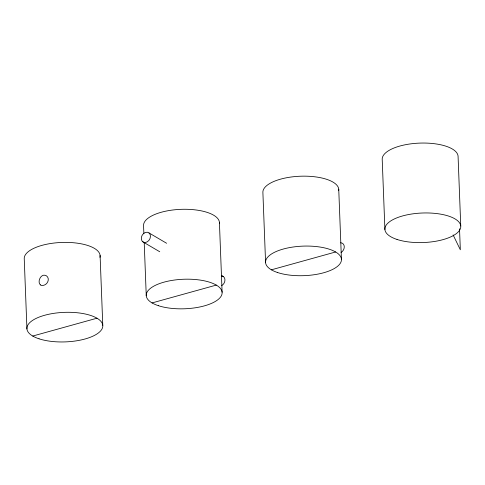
<?xml version="1.0" encoding="UTF-8"?>
<svg xmlns="http://www.w3.org/2000/svg" width="485" height="485" viewBox="0 0 485 485"><rect width="100%" height="100%" fill="white"/><g stroke="black" fill="none" stroke-linecap="round" stroke-linejoin="round"><path stroke-width="0.73" d="M32.731 336.044L96.982 318.208M152.054 302.925L216.304 285.095M271.382 269.812L335.632 251.976M148.98 232.921A5.426 4.268 -59.6 0 1 147.246 241.845A5.426 4.268 -59.6 0 1 141.39 237.292A5.426 4.268 -59.6 0 1 148.98 232.921L166.622 243.276M221.493 275.498L223.458 276.65M142.76 241.785L159.747 251.757M453.111 234.91L460.338 249.799L459.531 228.756M460.75 225.986L458.064 156.079A37.969 14.774 -2.2 0 0 418.719 143.148A37.969 14.774 -2.2 0 0 382.222 159.668L384.908 229.569M338.742 189.198L341.428 259.099M265.586 262.688L262.9 192.781A37.969 14.774 -2.2 0 1 301.046 176.2A37.969 14.774 -2.2 0 1 338.718 190.484M219.414 222.312L222.1 292.219M143.863 233.412L143.572 225.901A37.969 14.774 -2.2 0 1 181.717 209.314A37.969 14.774 -2.2 0 1 219.396 223.603M144.209 242.433L146.258 295.801M100.092 255.431L102.778 325.332M26.936 328.921L24.25 259.014A37.969 14.774 -2.2 0 1 63.226 242.409A37.969 14.774 -2.2 0 1 99.952 257.365M340.67 242.809A5.426 4.268 -59.6 0 1 344.259 246.689A5.426 4.268 -59.6 0 1 341.046 252.461M221.348 275.929A5.426 4.268 -59.6 0 1 224.937 279.809A5.426 4.268 -59.6 0 1 221.718 285.574M397.027 239.457A37.969 14.774 -2.2 0 0 459.828 229.86A37.969 14.774 -2.2 0 0 411.638 214.018A37.969 14.774 -2.2 0 0 397.027 239.457M277.699 272.576A37.969 14.774 -2.2 0 0 340.5 262.973A37.969 14.774 -2.2 0 0 292.31 247.132A37.969 14.774 -2.2 0 0 277.699 272.576M158.377 305.689A37.969 14.774 -2.2 0 0 221.178 296.092A37.969 14.774 -2.2 0 0 172.987 280.251A37.969 14.774 -2.2 0 0 158.377 305.689M39.055 338.809A37.969 14.774 -2.2 0 0 101.856 329.206A37.969 14.774 -2.2 0 0 53.659 313.365A37.969 14.774 -2.2 0 0 39.055 338.809M40.473 284.907A5.493 3.947 -66.4 0 0 43.511 285.307A5.493 4.632 -50.8 0 0 46.966 283.107A5.396 4.547 -50.8 0 0 46.693 276.038A5.493 4.632 -50.8 0 0 43.123 275.322A5.493 3.947 -66.4 0 0 40.206 277.844A5.396 3.874 -66.4 0 0 40.473 284.907"/></g></svg>
